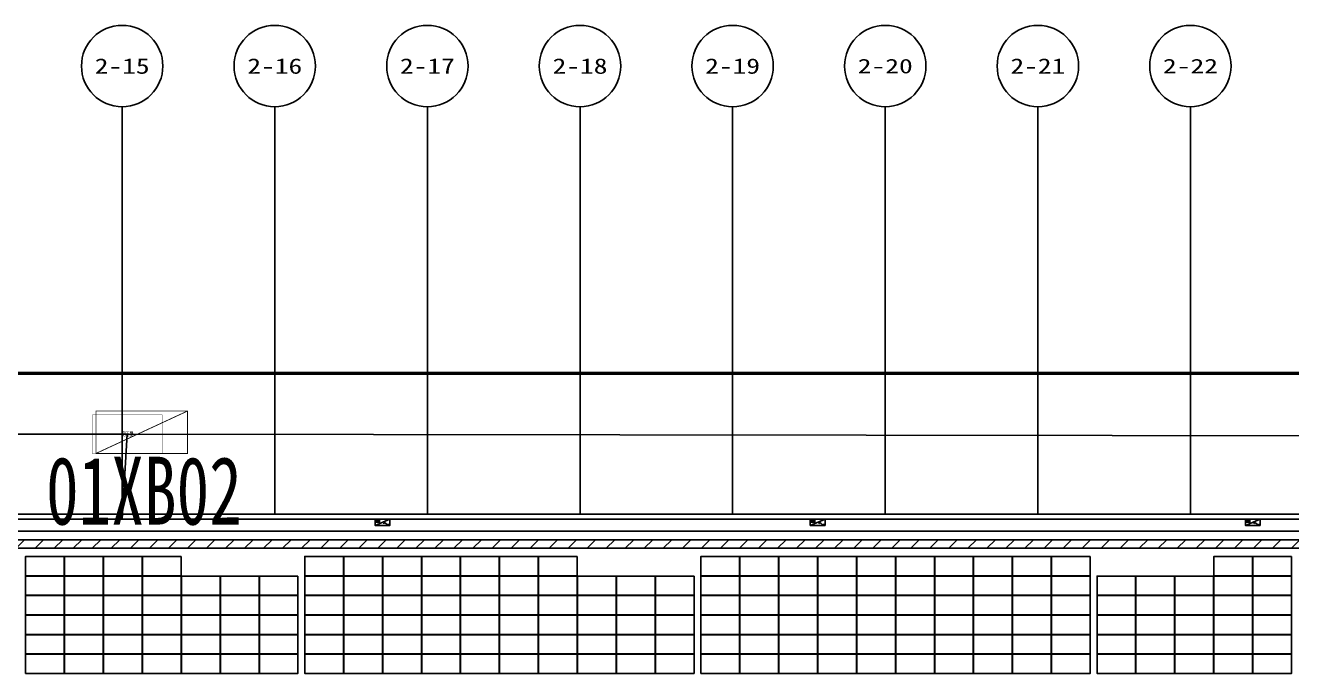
# Model space of a CAD drawing. Header units: metres. Extents: x 1218 to 2690, y 1163 to 1758.
# Drawn here: x 1527.1 to 1601.8, y 1484.8 to 1522.9 of the extents above; entities that cross this region are included whole.
import ezdxf
from ezdxf.enums import TextEntityAlignment as Align

# ---------------------------------------------------------------- set-up
doc = ezdxf.new("R2010")
doc.units = ezdxf.units.M
for name, color, linetype in [('AXIS', 3, 'Continuous'), ('AXIS_TEXT', 7, 'Continuous'), ('WALL', 9, 'Continuous'), ('单元区域外轮廓', 7, 'ByLayer'), ('屋脊线', 7, 'ByLayer'), ('接线图文字', 7, 'Continuous'), ('电缆通道', 7, 'ByLayer'), ('箱变', 7, 'ByLayer'), ('箱逆', 2, 'Continuous'), ('组件', 7, 'ByLayer'), ('运维走道板', 1, 'Continuous'), ('逆变器', 7, 'ByLayer')]:
    doc.layers.add(name, color=color, linetype=linetype)
doc.styles.add('Albedo', font='gbenor', dxfattribs={"bigfont": 'gbcbig'})
doc.styles.add('COMPLEX', font='COMPLEX')
doc.styles.add('仿宋1250', font='txt', dxfattribs={"width": 0.7071, "height": 1250})

# ---------------------------------------------------------------- blocks, each defined once
blk = doc.blocks.new('_AXISO')
blk.add_circle((0, 0), 0.5)
at = {"layer": 'AXIS_TEXT', "style": 'COMPLEX', "width": 1.041667}
blk.add_attdef('A', text='', height=0.56, dxfattribs=at).set_placement((-0.25, -0.28), (0.25, -0.28), align=Align.FIT)
blk = doc.blocks.new('DT1')
at = {"layer": 'AXIS', "color": 252, "true_color": 0x939598}
for p, q in [((325360, 2023104), (325360, 2047104)), ((334360, 2023104), (334360, 2047104)), ((343360, 2023104), (343360, 2047104)), ((352360, 2023104), (352360, 2047104)), ((361360, 2023104), (361360, 2047104)), ((370360, 2023104), (370360, 2047104)), ((379360, 2023104), (379360, 2047104)), ((388360, 2023104), (388360, 2047104))]:
    blk.add_line(p, q, dxfattribs=at)
at = {"layer": 'WALL'}
for p, q in [((1243660, 2023104), (77860, 2023104)), ((1243360, 2022804), (78160, 2022804))]:
    blk.add_line(p, q, dxfattribs=at)
blk.add_lwpolyline([(406810, 2022104), (198910, 2022104)], dxfattribs=at)
at = {"layer": 'AXIS', "color": 252, "true_color": 0x939598}
ref = blk.add_blockref('_AXISO', (325360, 2049504), dxfattribs=dict(at, xscale=4800, yscale=4800, zscale=4800))
ref.add_attrib('A', '2-15', dxfattribs={"layer": 'AXIS_TEXT', "height": 906}).set_placement((323742, 2049051), (326978, 2049051), align=Align.FIT)
ref = blk.add_blockref('_AXISO', (334360, 2049504), dxfattribs=dict(at, xscale=4800, yscale=4800, zscale=4800))
ref.add_attrib('A', '2-16', dxfattribs={"layer": 'AXIS_TEXT', "height": 906}).set_placement((332742, 2049051), (335978, 2049051), align=Align.FIT)
ref = blk.add_blockref('_AXISO', (343360, 2049504), dxfattribs=dict(at, xscale=4800, yscale=4800, zscale=4800))
ref.add_attrib('A', '2-17', dxfattribs={"layer": 'AXIS_TEXT', "height": 906}).set_placement((341742, 2049051), (344978, 2049051), align=Align.FIT)
ref = blk.add_blockref('_AXISO', (352360, 2049504), dxfattribs=dict(at, xscale=4800, yscale=4800, zscale=4800))
ref.add_attrib('A', '2-18', dxfattribs={"layer": 'AXIS_TEXT', "height": 906}).set_placement((350742, 2049051), (353978, 2049051), align=Align.FIT)
ref = blk.add_blockref('_AXISO', (361360, 2049504), dxfattribs=dict(at, xscale=4800, yscale=4800, zscale=4800))
ref.add_attrib('A', '2-19', dxfattribs={"layer": 'AXIS_TEXT', "height": 906}).set_placement((359742, 2049051), (362978, 2049051), align=Align.FIT)
ref = blk.add_blockref('_AXISO', (370360, 2049504), dxfattribs=dict(at, xscale=4800, yscale=4800, zscale=4800))
ref.add_attrib('A', '2-20', dxfattribs={"layer": 'AXIS_TEXT', "height": 853.1}).set_placement((368735, 2049077), (371985, 2049077), align=Align.FIT)
ref = blk.add_blockref('_AXISO', (379360, 2049504), dxfattribs=dict(at, xscale=4800, yscale=4800, zscale=4800))
ref.add_attrib('A', '2-21', dxfattribs={"layer": 'AXIS_TEXT', "height": 906}).set_placement((377742, 2049051), (380978, 2049051), align=Align.FIT)
ref = blk.add_blockref('_AXISO', (388360, 2049504), dxfattribs=dict(at, xscale=4800, yscale=4800, zscale=4800))
ref.add_attrib('A', '2-22', dxfattribs={"layer": 'AXIS_TEXT', "height": 853.1}).set_placement((386735, 2049077), (389985, 2049077), align=Align.FIT)
blk = doc.blocks.new('*U582')
at = {"layer": '单元区域外轮廓', "color": 2}
blk.add_polyline3d([(582600, -78700, 12000), (-582600, -78700, 12000), (-582600, 78700, 12000), (582600, 78700, 12000)], close=True, dxfattribs=at)
at = {"flags": 1}
for tag in ['unit_id', 'unit_name', 'parapet_height', 'ground_elevation', 'is_enable_parapet']:
    blk.add_attdef(tag, (0, 0), '', height=2.5, dxfattribs=at)
blk = doc.blocks.new('*U583')
at = {"layer": '屋脊线', "color": 30}
blk.add_line((582600, 78700, 12000), (-582600, 78700, 12000), dxfattribs=at)
at = {"flags": 1}
for tag in ['unit_id', 'unit_name']:
    blk.add_attdef(tag, (0, 0), '', height=2.5, dxfattribs=at)
blk = doc.blocks.new('*U586')
at = {"color": 0}
blk.add_polyline3d([(0, 0, 0), (-227.8, 0, 0), (-227.8, -113.3, 5.8), (0, -113.3, 5.8)], close=True, dxfattribs=at)
at = {"flags": 1}
for tag in ['mounting-hole-spacing1', 'mounting-hole-spacing2', 'module-material', 'vmpo', 'voco', 'silicon-material', 'panel-length', 'panel-width', 'panel-height', 'userid', 'theme', 'note', 'name', 'pmax', 'company-name', 'id', 'impo', 'isco']:
    blk.add_attdef(tag, (0, 0), '', height=2.5, dxfattribs=at)
blk = doc.blocks.new('*U587')
at = {"layer": '组件', "color": 230}
for p in [(-33881.9, 7650.6, 1221.2), (-33652.1, 7650.6, 1221.2), (-33422.3, 7650.6, 1221.2), (-33192.5, 7650.6, 1221.2), (-33881.9, 7535.4, 1227), (-33652.1, 7535.4, 1227), (-33422.3, 7535.4, 1227), (-33192.5, 7535.4, 1227), (-32962.7, 7535.4, 1227), (-32732.9, 7535.4, 1227), (-32503.1, 7535.4, 1227), (-33881.9, 7420.1, 1232.9), (-33652.1, 7420.1, 1232.9), (-33422.3, 7420.1, 1232.9), (-33192.5, 7420.1, 1232.9), (-32962.7, 7420.1, 1232.9), (-32732.9, 7420.1, 1232.9), (-32503.1, 7420.1, 1232.9), (-33881.9, 7304.9, 1238.7), (-33652.1, 7304.9, 1238.7), (-33422.3, 7304.9, 1238.7), (-33192.5, 7304.9, 1238.7), (-32962.7, 7304.9, 1238.7), (-32732.9, 7304.9, 1238.7), (-32503.1, 7304.9, 1238.7), (-32235.3, 7304.9, 1238.7), (-33881.9, 7189.6, 1244.6), (-33652.1, 7189.6, 1244.6), (-33422.3, 7189.6, 1244.6), (-33192.5, 7189.6, 1244.6), (-32962.7, 7189.6, 1244.6), (-32732.9, 7189.6, 1244.6), (-32503.1, 7189.6, 1244.6), (-32235.3, 7189.6, 1244.6), (-33881.9, 7074.4, 1250.4), (-33652.1, 7074.4, 1250.4), (-33422.3, 7074.4, 1250.4), (-33192.5, 7074.4, 1250.4), (-32962.7, 7074.4, 1250.4), (-32732.9, 7074.4, 1250.4), (-32503.1, 7074.4, 1250.4), (-32235.3, 7074.4, 1250.4)]:
    blk.add_blockref('*U586', p, dxfattribs=at)
at = {"layer": '组件', "color": 2}
for p in [(-32235.3, 7650.6, 1221.2), (-32005.5, 7650.6, 1221.2), (-31775.7, 7650.6, 1221.2), (-31545.9, 7650.6, 1221.2), (-31316.1, 7650.6, 1221.2), (-31086.3, 7650.6, 1221.2), (-30856.5, 7650.6, 1221.2), (-29899.3, 7650.6, 1221.2), (-29669.5, 7650.6, 1221.2), (-32235.3, 7535.4, 1227), (-32005.5, 7535.4, 1227), (-31775.7, 7535.4, 1227), (-31545.9, 7535.4, 1227), (-31316.1, 7535.4, 1227), (-31086.3, 7535.4, 1227), (-30856.5, 7535.4, 1227), (-30626.7, 7535.4, 1227), (-30396.9, 7535.4, 1227), (-30167.1, 7535.4, 1227), (-29899.3, 7535.4, 1227), (-29669.5, 7535.4, 1227), (-32235.3, 7420.1, 1232.9), (-32005.5, 7420.1, 1232.9), (-31775.7, 7420.1, 1232.9), (-31545.9, 7420.1, 1232.9), (-31316.1, 7420.1, 1232.9), (-31086.3, 7420.1, 1232.9), (-30856.5, 7420.1, 1232.9), (-30626.7, 7420.1, 1232.9), (-30396.9, 7420.1, 1232.9), (-30167.1, 7420.1, 1232.9), (-29899.3, 7420.1, 1232.9), (-29669.5, 7420.1, 1232.9), (-32005.5, 7304.9, 1238.7), (-31775.7, 7304.9, 1238.7), (-31545.9, 7304.9, 1238.7), (-31316.1, 7304.9, 1238.7), (-31086.3, 7304.9, 1238.7), (-30856.5, 7304.9, 1238.7), (-30626.7, 7304.9, 1238.7), (-30396.9, 7304.9, 1238.7), (-30167.1, 7304.9, 1238.7), (-29899.3, 7304.9, 1238.7), (-29669.5, 7304.9, 1238.7), (-32005.5, 7189.6, 1244.6), (-31775.7, 7189.6, 1244.6), (-31545.9, 7189.6, 1244.6), (-31316.1, 7189.6, 1244.6), (-31086.3, 7189.6, 1244.6), (-30856.5, 7189.6, 1244.6), (-30626.7, 7189.6, 1244.6), (-30396.9, 7189.6, 1244.6), (-30167.1, 7189.6, 1244.6), (-29899.3, 7189.6, 1244.6), (-29669.5, 7189.6, 1244.6), (-32005.5, 7074.4, 1250.4), (-31775.7, 7074.4, 1250.4), (-31545.9, 7074.4, 1250.4), (-31316.1, 7074.4, 1250.4), (-31086.3, 7074.4, 1250.4), (-30856.5, 7074.4, 1250.4), (-30626.7, 7074.4, 1250.4), (-30396.9, 7074.4, 1250.4), (-30167.1, 7074.4, 1250.4), (-29899.3, 7074.4, 1250.4), (-29669.5, 7074.4, 1250.4)]:
    blk.add_blockref('*U586', p, dxfattribs=at)
at = {"layer": '组件', "color": 6}
for p in [(-29439.7, 7650.6, 1221.2), (-29209.9, 7650.6, 1221.2), (-28980.1, 7650.6, 1221.2), (-28750.3, 7650.6, 1221.2), (-28520.5, 7650.6, 1221.2), (-28290.7, 7650.6, 1221.2), (-28060.9, 7650.6, 1221.2), (-27831.1, 7650.6, 1221.2), (-29439.7, 7535.4, 1227), (-29209.9, 7535.4, 1227), (-28980.1, 7535.4, 1227), (-28750.3, 7535.4, 1227), (-28520.5, 7535.4, 1227), (-28290.7, 7535.4, 1227), (-28060.9, 7535.4, 1227), (-27831.1, 7535.4, 1227), (-27563.3, 7535.4, 1227), (-27333.5, 7535.4, 1227), (-29439.7, 7420.1, 1232.9), (-29209.9, 7420.1, 1232.9), (-28980.1, 7420.1, 1232.9), (-28750.3, 7420.1, 1232.9), (-28520.5, 7420.1, 1232.9), (-28290.7, 7420.1, 1232.9), (-28060.9, 7420.1, 1232.9), (-27831.1, 7420.1, 1232.9), (-27563.3, 7420.1, 1232.9), (-27333.5, 7420.1, 1232.9), (-27103.7, 7420.1, 1232.9), (-29439.7, 7304.9, 1238.7), (-29209.9, 7304.9, 1238.7), (-28980.1, 7304.9, 1238.7), (-28750.3, 7304.9, 1238.7), (-28520.5, 7304.9, 1238.7), (-28290.7, 7304.9, 1238.7), (-28060.9, 7304.9, 1238.7), (-27831.1, 7304.9, 1238.7), (-27563.3, 7304.9, 1238.7), (-27333.5, 7304.9, 1238.7), (-27103.7, 7304.9, 1238.7), (-29439.7, 7189.6, 1244.6), (-29209.9, 7189.6, 1244.6), (-28980.1, 7189.6, 1244.6), (-28750.3, 7189.6, 1244.6), (-28520.5, 7189.6, 1244.6), (-28290.7, 7189.6, 1244.6), (-28060.9, 7189.6, 1244.6), (-27831.1, 7189.6, 1244.6), (-27563.3, 7189.6, 1244.6), (-27333.5, 7189.6, 1244.6), (-27103.7, 7189.6, 1244.6), (-29439.7, 7074.4, 1250.4), (-29209.9, 7074.4, 1250.4), (-28980.1, 7074.4, 1250.4), (-28750.3, 7074.4, 1250.4), (-28520.5, 7074.4, 1250.4), (-28290.7, 7074.4, 1250.4), (-28060.9, 7074.4, 1250.4), (-27831.1, 7074.4, 1250.4), (-27563.3, 7074.4, 1250.4), (-27333.5, 7074.4, 1250.4), (-27103.7, 7074.4, 1250.4)]:
    blk.add_blockref('*U586', p, dxfattribs=at)
at = {"layer": '组件', "color": 231}
for p in [(-26873.9, 7650.6, 1221.2), (-26644.1, 7650.6, 1221.2), (-27103.7, 7535.4, 1227), (-26873.9, 7535.4, 1227), (-26644.1, 7535.4, 1227), (-26873.9, 7420.1, 1232.9), (-26644.1, 7420.1, 1232.9), (-26873.9, 7304.9, 1238.7), (-26644.1, 7304.9, 1238.7), (-26873.9, 7189.6, 1244.6), (-26644.1, 7189.6, 1244.6), (-26873.9, 7074.4, 1250.4), (-26644.1, 7074.4, 1250.4)]:
    blk.add_blockref('*U586', p, dxfattribs=at)
at = {"flags": 1}
for tag in ['offset-x', 'offset-y', 'mode', 'tilt', 'azimuth', 'align', 'array-mode', 'panel-x', 'panel-y', 'panel-per-row', 'bracket-type', 'bracket-value', 'row-per-array']:
    blk.add_attdef(tag, (0, 0), '', height=2.5, dxfattribs=at)
blk = doc.blocks.new('*U608', base_point=(43.5, 18.1))
at = {"color": 0}
for p, q in [((0, 0), (87, 36.1)), ((56.7, 18.2), (81.7, 18.2)), ((56.7, 9.6), (81.7, 9.6))]:
    blk.add_line(p, q, dxfattribs=at)
blk.add_lwpolyline([(0, 0), (87, 0), (87, 36.1), (0, 36.1)], close=True, dxfattribs=at)
blk.add_lwpolyline([(4.7, 27, -0.6815), (15.8, 30.2), (25.5, 23.7, 0.6815), (36.6, 27)], format="xyb", dxfattribs=at)
blk = doc.blocks.new('*U610', base_point=(43.5, 18.1))
at = {"color": 0}
for p, q in [((0, 0), (87, 36.1)), ((56.7, 18.2), (81.7, 18.2)), ((56.7, 9.6), (81.7, 9.6))]:
    blk.add_line(p, q, dxfattribs=at)
blk.add_lwpolyline([(0, 0), (87, 0), (87, 36.1), (0, 36.1)], close=True, dxfattribs=at)
blk.add_lwpolyline([(4.7, 27, -0.6815), (15.8, 30.2), (25.5, 23.7, 0.6815), (36.6, 27)], format="xyb", dxfattribs=at)
blk = doc.blocks.new('*U612', base_point=(43.5, 18.1))
at = {"color": 0}
for p, q in [((0, 0), (87, 36.1)), ((56.7, 18.2), (81.7, 18.2)), ((56.7, 9.6), (81.7, 9.6))]:
    blk.add_line(p, q, dxfattribs=at)
blk.add_lwpolyline([(0, 0), (87, 0), (87, 36.1), (0, 36.1)], close=True, dxfattribs=at)
blk.add_lwpolyline([(4.7, 27, -0.6815), (15.8, 30.2), (25.5, 23.7, 0.6815), (36.6, 27)], format="xyb", dxfattribs=at)
blk = doc.blocks.new('*U702', base_point=(205, 115))
at = {"layer": '箱变', "const_width": 2.5}
blk.add_lwpolyline([(0, 0), (410, 0), (410, 230), (0, 230)], close=True, dxfattribs=at)
at = {"layer": '箱变', "style": 'Albedo'}
blk.add_text('变压器', height=25, dxfattribs=at).set_placement((205, 115), align=Align.MIDDLE_CENTER)

msp = doc.modelspace()

# ---------------------------------------------------------------- hatches: boundary and pattern name
at = {"layer": '运维走道板'}
h = msp.add_hatch(dxfattribs=at)
h.set_pattern_fill('ANSI31', color=1, scale=0.5)
h.set_pattern_definition([(45, (2698.2836, -2325.8045), (-0.561266, 0.561266), [])])
h.paths.add_polyline_path([(1285.664, 1492.635), (1700.169, 1492.635), (1700.169, 1492.135), (1285.664, 1492.135)])

# ---------------------------------------------------------------- linework, layer by layer
at = {"layer": '单元区域外轮廓', "color": 4, "elevation": 12}
msp.add_lwpolyline([(2450.821, 1336.45), (1285.621, 1336.45), (1285.621, 1493.85), (2450.821, 1493.85)], close=True, dxfattribs=at)
at = {"layer": '接线图文字', "color": 2, "const_width": 0.2, "elevation": 12.3}
msp.add_lwpolyline([(1393.993, 1502.439), (2466.121, 1502.439)], dxfattribs=at)
at = {"layer": '电缆通道', "color": 6}
for points in [[(1396.06, 1498.854, 0.01), (1533.124, 1498.856, 0.01)], [(1532.814, 1493.85, 0.001), (1533.124, 1498.856, 0.01)], [(1533.124, 1498.856, 0.01), (1736.448, 1498.586, 0.01)], [(1532.814, 1493.85, 12), (1532.814, 1493.85, 0.001)]]:
    msp.add_polyline3d(points, dxfattribs=at)
at = {"layer": '箱逆', "color": 2, "const_width": 0.05, "elevation": 12.3}
msp.add_lwpolyline([(1531.275, 1500.225), (1536.675, 1500.225), (1536.675, 1497.725), (1531.275, 1497.725)], close=True, dxfattribs=at)
msp.add_lwpolyline([(1531.275, 1497.725), (1536.675, 1500.225)], dxfattribs=at)
at = {"layer": '运维走道板', "elevation": 12.3}
msp.add_lwpolyline([(1285.664, 1492.635), (1700.169, 1492.635), (1700.169, 1492.135), (1285.664, 1492.135), (1285.664, 1492.635)], dxfattribs=at)

# ---------------------------------------------------------------- block references
at = {"xscale": 0.001, "yscale": 0.001, "zscale": 0.001}
msp.add_blockref('DT1', (1207.461, -528.954, 12.3), dxfattribs=at)
at = {"layer": '单元区域外轮廓', "xscale": 0.001, "yscale": 0.001, "zscale": 0.001}
msp.add_blockref('*U582', (1868.221, 1415.15), dxfattribs=at)
at = {"layer": '屋脊线', "xscale": 0.001, "yscale": 0.001, "zscale": 0.001}
msp.add_blockref('*U583', (1868.221, 1415.15), dxfattribs=at)
at = {"layer": '箱变', "xscale": 0.01, "yscale": 0.01, "zscale": 0.01}
msp.add_blockref('*U702', (1533.124, 1498.856, 1.16), dxfattribs=at)
at = {"layer": '组件', "xscale": 0.01, "yscale": 0.01, "zscale": 0.01}
msp.add_blockref('*U587', (1868.221, 1415.15), dxfattribs=at)
at = {"layer": '逆变器', "xscale": 0.01, "yscale": 0.01, "zscale": 0.01, "rotation": 180}
for name, p in [('*U608', (1548.176, 1493.669, 12.577)), ('*U610', (1573.834, 1493.669, 12.577)), ('*U612', (1599.492, 1493.669, 12.577))]:
    msp.add_blockref(name, p, dxfattribs=at)

# ---------------------------------------------------------------- texts
at = {"layer": '箱逆', "style": '仿宋1250', "width": 0.7071}
msp.add_text('01XB02', height=4, dxfattribs=at).set_placement((1534.104, 1495.501, 12.3), align=Align.MIDDLE)

doc.saveas('drawing.dxf')
